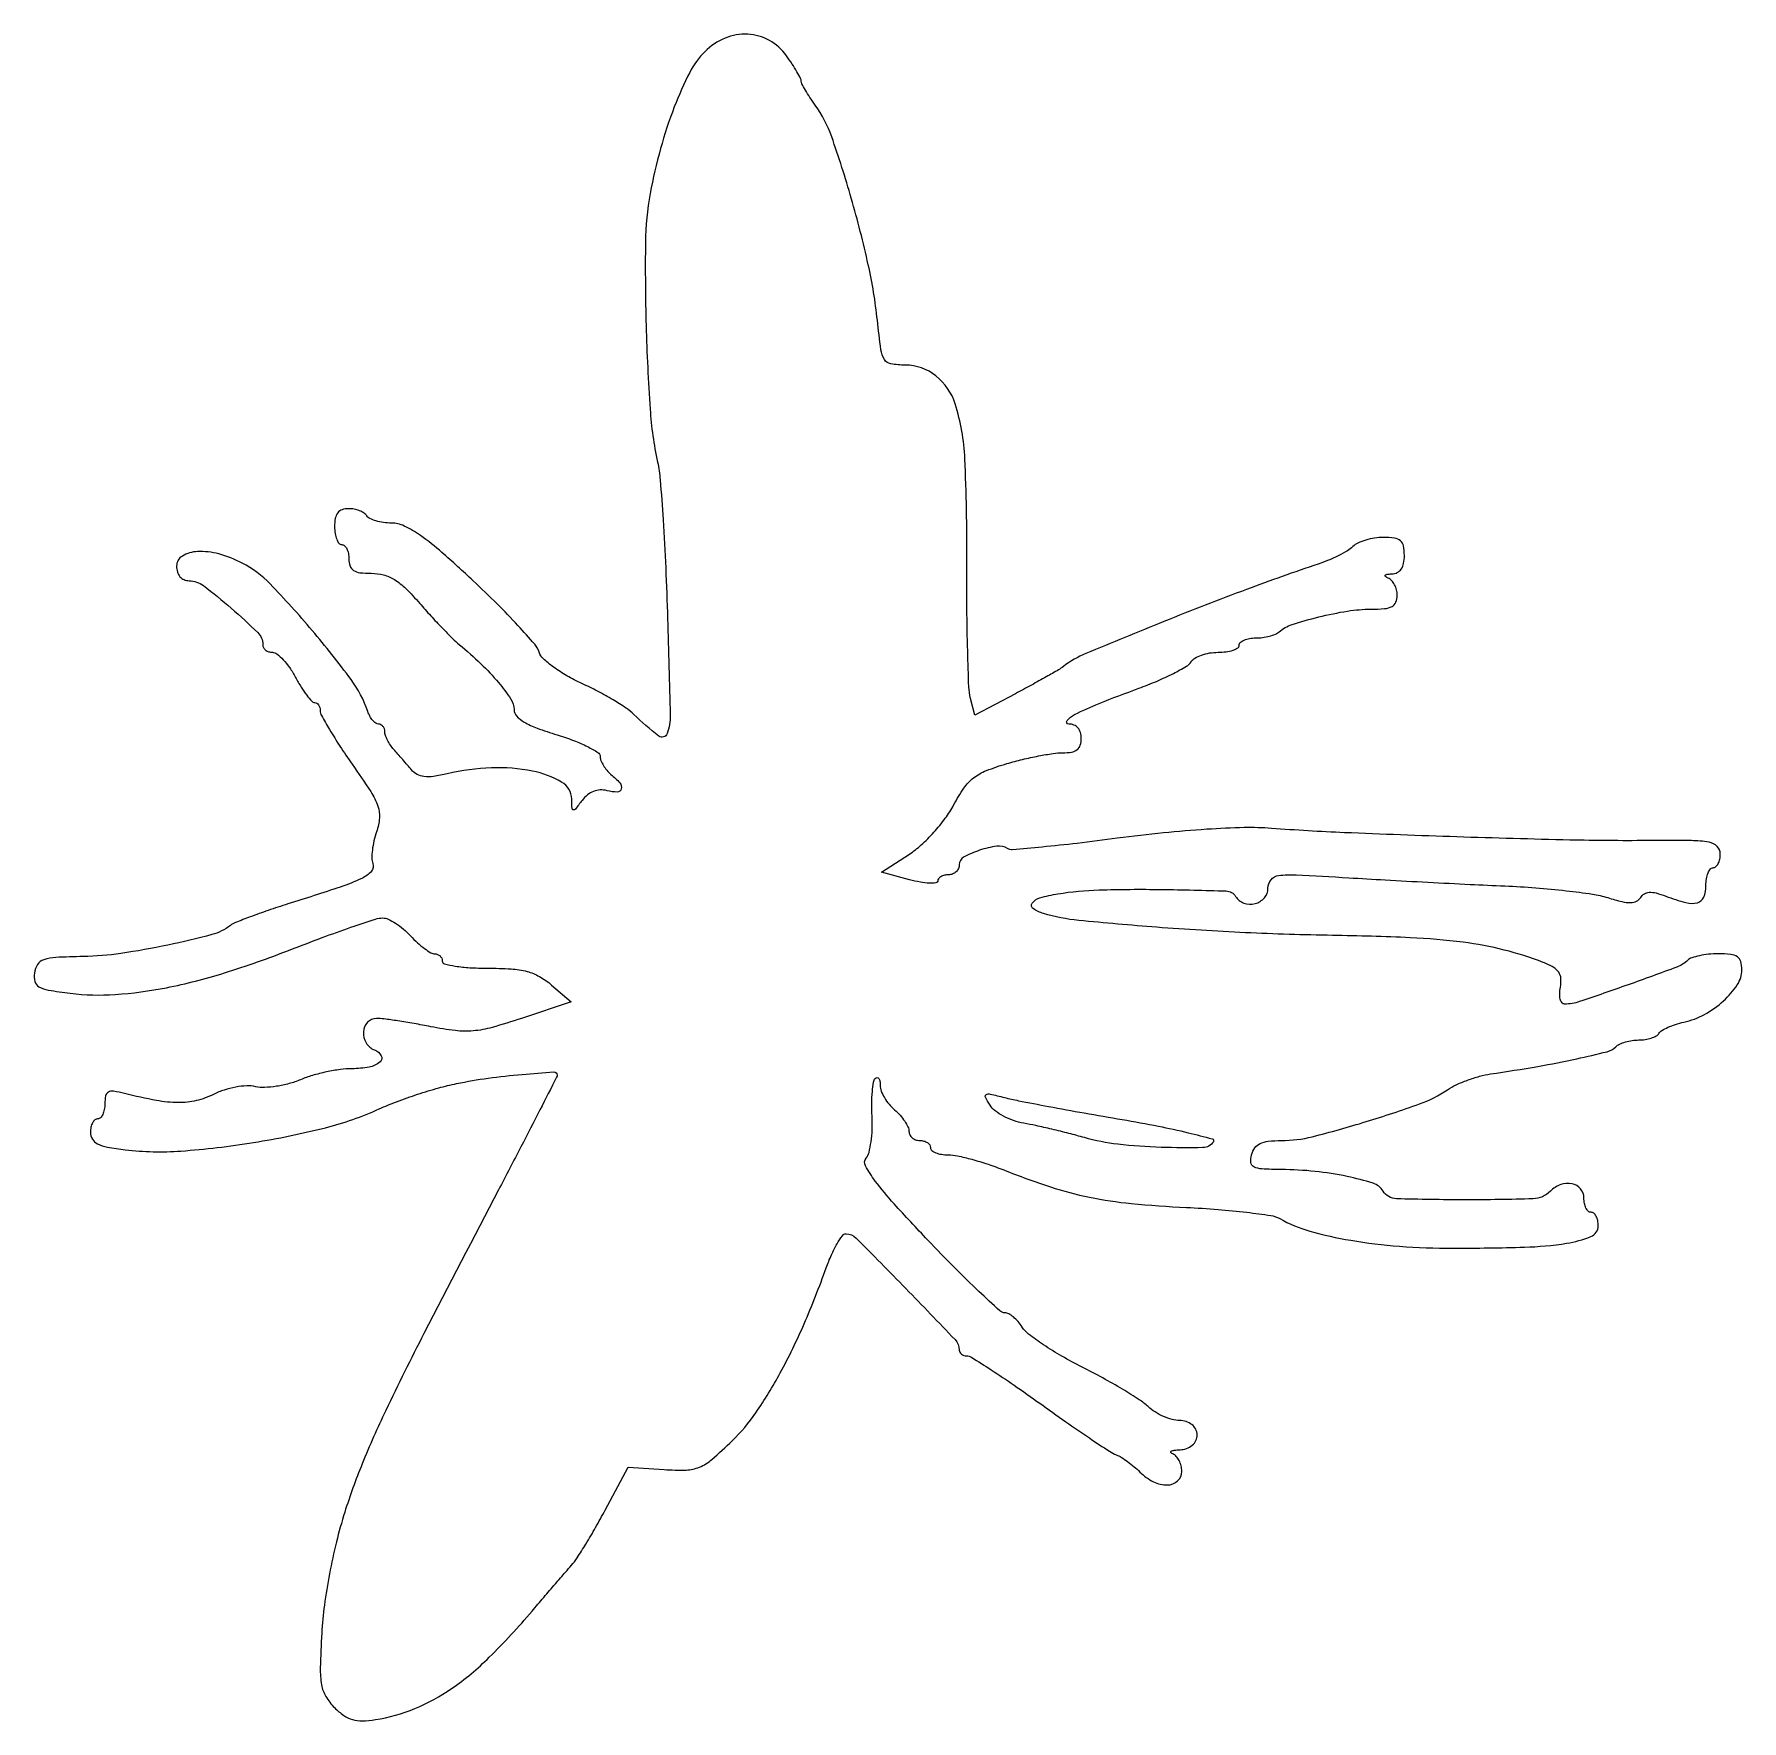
# Model space of a CAD drawing. Extents: x 0 to 238, y 0 to 235.
import ezdxf

# ---------------------------------------------------------------- set-up
doc = ezdxf.new("R2010")
doc.units = 0

msp = doc.modelspace()

# ---------------------------------------------------------------- linework, layer by layer
for points in [[(93.596521, 232.68743, 0.077952), (91.470089, 229.769803, 0.02647), (89.317331, 224.965875, 0.024751), (87.396428, 219.147455, 0.021676), (85.960961, 212.905427, 0.042825), (85.298678, 206.105862, 0.009724), (85.390877, 194.510708, 0.010086), (85.945698, 182.856236, 0.036396), (86.986107, 175.5, -0.033399), (87.352825, 173.014523, -0.003935), (87.754371, 167.434982, -0.004697), (88.117688, 160.784933, -0.003832), (88.38509, 153.661641, -0.001753), (88.738739, 140.244392, -0.090721), (88.33086, 137.686074, -0.512389), (87.141232, 137.337894, -0.027897), (83.691227, 140.352038, 0.046415), (82.612886, 141.225997, 0.013131), (80.782181, 142.379034, 0.013112), (78.635403, 143.578678, 0.013507), (76.449583, 144.651712, -0.023206), (74.3584, 145.729102, -0.027488), (72.495497, 146.941921, -0.028038), (71.065132, 148.117955, -0.130553), (70.496489, 149.011063, 0.102338), (69.870591, 150.126619, 0.007725), (67.54411, 152.722554, 0.010402), (64.632987, 155.743025, 0.007721), (61.297877, 158.961389, 0.007798), (56.956153, 162.898368, 0.026556), (53.959596, 165.261945, 0.041286), (51.704443, 166.590039, 0.112902), (49.912027, 167, -0.033008), (48.797187, 167.073677, -0.038297), (47.757222, 167.29375, -0.041821), (46.926398, 167.614744, -0.142182), (46.5, 168, 0.111412), (46.123976, 168.383556, 0.050262), (45.49335, 168.70625, 0.046318), (44.729296, 168.925923, 0.046881), (43.940983, 169, 0.081061), (43.043973, 168.853613, 0.147833), (42.444098, 168.427998, 0.120661), (42.105482, 167.669782, 0.044995), (42, 166.5, 0.038131), (42.073116, 165.542644, 0.057076), (42.29375, 164.734375, 0.074992), (42.617064, 164.182831, 0.226478), (43, 164, -0.191087), (43.381882, 163.848523, -0.088204), (43.70625, 163.4125, -0.068025), (43.926307, 162.765418, -0.048028), (44, 162, 0.082622), (44.163457, 161.01757, 0.169127), (44.639271, 160.410557, 0.114782), (45.539784, 160.089651, 0.028449), (47.114166, 160, -0.065153), (48.822699, 159.77642, -0.073988), (50.337657, 159.121659, -0.055192), (51.913402, 157.883673, -0.020011), (53.864166, 155.808802, 0.006502), (55.394935, 154.089885, 0.006277), (56.987672, 152.39087, 0.006221), (58.427349, 150.930085, 0.02276), (59.39174, 150.058802, -0.019054), (62.378934, 147.39994, -0.026569), (64.823273, 144.787964, -0.027423), (66.551459, 142.487542, -0.148443), (67, 141.010013, 0.190786), (67.348903, 140.128912, 0.071973), (68.404016, 139.287803, 0.044199), (70.214077, 138.433498, 0.01466), (73, 137.5, -0.017437), (75.298964, 136.715443, -0.026175), (77.2375, 135.85884, -0.024098), (78.685052, 135.036536, -0.256941), (79, 134.464118, 0.094787), (79.106412, 133.907838, 0.042226), (79.440625, 133.237351, 0.039788), (79.926065, 132.566431, 0.043073), (80.5, 132, -0.040967), (81.721015, 130.805044, -0.241923), (81.926774, 129.962674, -0.350673), (81.370971, 129.530338, -0.060655), (79.95427, 129.72221, 0.076028), (78.995627, 129.822282, 0.080638), (78.071387, 129.626563, 0.077004), (77.222831, 129.136973, 0.061499), (76.486073, 128.37859, -0.005611), (75.536412, 127.153232, -0.259869), (75.253513, 127.03636, -0.366243), (75.074981, 127.227261, -0.008567), (75.031803, 128.549112, 0.265184), (73.628778, 130.922124, 0.079654), (69.551157, 132.454311, 0.060564), (63.86866, 132.906901, 0.046682), (57.70131, 132.070473, -0.020564), (55.772444, 131.705564, -0.064364), (54.455291, 131.682775, -0.096324), (53.488342, 131.985393, -0.09536), (52.70131, 132.629033, 0.002823), (52.150937, 133.281408, 0.001659), (51.485697, 134.055746, 0.001659), (50.815541, 134.825415, 0.002831), (50.25, 135.463275, -0.033968), (49.771626, 136.075691, -0.031499), (49.367188, 136.762426, -0.032997), (49.08659, 137.420055, -0.084532), (49, 137.928571, 0.081024), (48.933246, 138.337805, 0.091781), (48.74051, 138.685268, 0.100714), (48.453552, 138.917585, 0.12053), (48.116631, 139, -0.159118), (47.734893, 139.124639, -0.059135), (47.316299, 139.514062, -0.051002), (46.927666, 140.080378, -0.042242), (46.632569, 140.75, 0.076448), (44.2928, 145.208816, 0.016548), (38.879893, 152.055927, 0.016251), (33.039589, 158.52271, 0.081809), (29.146917, 161.424026, 0.052224), (25.901624, 162.693585, 0.07888), (22.891612, 163.029412, 0.122379), (20.802791, 162.406375, 0.26532), (20, 161, 0.07256), (20.120428, 160.17452, 0.106025), (20.472092, 159.532322, 0.114957), (21.031224, 159.124965, 0.096661), (21.75, 158.973266, -0.159683), (23.730231, 158.290632, -0.016532), (27.610803, 155.141504, -0.01502), (31.301651, 151.738675, -0.201654), (32, 150.077532, 0.123804), (32.103339, 149.666579, 0.100778), (32.394368, 149.316525, 0.090716), (32.829687, 149.081305, 0.078777), (33.342529, 149, -0.170338), (33.982415, 148.775492, -0.037773), (34.844373, 147.971875, -0.035122), (35.749824, 146.839932, -0.027625), (36.569933, 145.5, 0.015966), (37.348217, 144.159196, 0.022892), (38.128076, 143.028125, 0.020012), (38.828531, 142.178448, 0.213495), (39.227404, 142, -0.142336), (39.522026, 141.914395, -0.09969), (39.77305, 141.673761, -0.084443), (39.942161, 141.31391, -0.067811), (40, 140.889399, 0.127717), (40.181699, 140.189667, 0.007208), (41.308405, 138.233346, 0.010682), (42.747821, 135.928809, 0.007603), (44.454146, 133.407084, -0.008379), (47.028983, 129.589066, -0.057509), (48.036554, 127.563986, -0.106883), (48.256626, 125.92943, -0.064164), (47.851958, 124.005172, 0.027036), (47.487074, 122.742764, 0.027507), (47.263061, 121.455601, 0.028591), (47.194702, 120.320356, 0.092609), (47.330562, 119.580951, -0.280762), (47.132305, 118.497734, -0.099731), (45.819485, 117.513044, -0.031472), (42.786063, 116.295091, -0.0033), (35.5, 113.942803, 0.005545), (32.746006, 113.040011, 0.007357), (30.2625, 112.154296, 0.00543), (28.209001, 111.362182, 0.07058), (27.5, 110.956294, -0.100845), (24.911342, 109.67422, -0.012621), (18.78588, 108.216692, -0.015957), (12.25307, 107.051861, -0.031454), (7, 106.621982, 0.008079), (3.183375, 106.488642, 0.068531), (1.501095, 106.168718, 0.166769), (0.637829, 105.505248, 0.111346), (0.190847, 104.329347, 0.099484), (0.258546, 103.139633, 0.203196), (0.818625, 102.412123, 0.087613), (2.134555, 101.94812, 0.010553), (5.190847, 101.507729, 0.047701), (11.451962, 101.340692, 0.031598), (18.585803, 102.286656, 0.027091), (26.662977, 104.342024, 0.017347), (35.797519, 107.553105, -0.004292), (40.267186, 109.25669, -0.006037), (44.284992, 110.693724, -0.003696), (47.679478, 111.833792, -0.079323), (48.720552, 112, -0.110001), (49.473312, 111.832363, -0.033929), (50.49591, 111.265625, -0.032105), (51.586635, 110.456763, -0.030286), (52.58758, 109.5, 0.020757), (53.551461, 108.542881, 0.025344), (54.531683, 107.734375, 0.025178), (55.405915, 107.15071, 0.1354), (55.952251, 107, -0.094374), (56.352187, 106.923835, -0.096726), (56.692224, 106.70625, -0.098963), (56.919838, 106.381571, -0.103907), (57, 106, 0.342518), (57.308762, 105.602154, 0.022998), (58.812805, 105.289695, 0.025061), (60.823976, 105.070146, 0.014608), (63.25, 104.998779, -0.015104), (66.611454, 104.896552, -0.048704), (68.817314, 104.545232, -0.065758), (70.535567, 103.845758, -0.048132), (72.220483, 102.657793), (74.940966, 100.318028), (68.028111, 98.009388, -0.011974), (63.932272, 96.749708, -0.045773), (61.308947, 96.264369, -0.052791), (58.831937, 96.299112, -0.019674), (55.390847, 96.850374, 0.005595), (53.064817, 97.290492, 0.006214), (50.809475, 97.662297, 0.005787), (48.879709, 97.933032, 0.031964), (47.833219, 98, 0.207496), (46.586482, 97.459336, 0.174484), (46.012154, 96.126769, 0.152752), (46.389824, 94.594856, 0.166389), (47.563382, 93.614052, -0.171419), (48.502736, 92.81325, -0.366199), (48.346629, 91.93927, -0.12759), (46.817136, 91.222629, -0.046123), (44.408864, 91, 0.034309), (42.814258, 90.890452, 0.01859), (40.877169, 90.549241, 0.018439), (38.92249, 90.053446, 0.027632), (37.263192, 89.465502, -0.033085), (35.667898, 88.919728, -0.027458), (33.912136, 88.548095, -0.028323), (32.260406, 88.387283, -0.064245), (31.012568, 88.49724, 0.064448), (29.767437, 88.60645, 0.034821), (28.235476, 88.435938, 0.03328), (26.631771, 88.031572, 0.037319), (25.158512, 87.42919, -0.05696), (22.752052, 86.553644, -0.061201), (20.268462, 86.272056, -0.044201), (17.183087, 86.574449, -0.014772), (12.75, 87.545231, 0.023026), (11.232544, 87.85138, 0.159371), (10.493563, 87.72981, 0.226336), (10.111853, 87.224021, 0.050372), (10, 86.116577, -0.045286), (9.92647, 85.306404, -0.06518), (9.70625, 84.621745, -0.085159), (9.382092, 84.15921, -0.200006), (9, 84, 0.179886), (8.61833, 83.858094, 0.091687), (8.29375, 83.453417, 0.07168), (8.073918, 82.851232, 0.051774), (8, 82.139291, 0.137646), (8.264556, 81.196497, 0.140564), (8.97943, 80.538023, 0.071507), (10.358373, 80.077559, 0.015408), (12.854128, 79.703682, 0.047948), (20.596571, 79.532824, 0.021516), (30.714148, 80.719779, 0.021548), (40.742544, 82.782884, 0.045482), (48.231818, 85.405909, -0.017328), (50.647544, 86.407775, -0.010504), (53.568097, 87.432603, -0.010519), (56.512964, 88.328847, -0.01819), (59, 88.932254, -0.015989), (63.395186, 89.685224, -0.013226), (68.116753, 90.212644, -0.005203), (72.551988, 90.543174, -0.433353), (73.000348, 90.122231, -0.118069), (72.931635, 89.836464, -0.000197), (70.602051, 85.266402, -0.001503), (67.966216, 80.138725, -0.000927), (64.836421, 74.122231, 0.001358), (54.45477, 54.123216, 0.007739), (49.130143, 43.392934, 0.014423), (45.851818, 35.978304, 0.020597), (43.41016, 29.211054, 0.016012), (42.257216, 25.094172, 0.013379), (41.291872, 20.65829, 0.013613), (40.585011, 16.286532, 0.019369), (40.214331, 12.369148, 0.007263), (40.016239, 7.550317, 0.049186), (40.187062, 5.173062, 0.092259), (40.782968, 3.56074, 0.061923), (41.993426, 2.006574, 0.042805), (43.274371, 0.927999, 0.082568), (44.478523, 0.347042, 0.077524), (45.856835, 0.16682, 0.034052), (47.694409, 0.337835, 0.057172), (53.19004, 1.888988, 0.054196), (58.299056, 4.664177, 0.043809), (63.541038, 9.021076, 0.020968), (69.5, 15.445161, -0.000573), (71.141407, 17.366178, -0.000596), (72.765625, 19.258106, -0.000573), (74.174152, 20.891056, -0.002606), (75, 21.836269, 0.036576), (75.772617, 22.852182, 0.007182), (76.997029, 24.793423, 0.007584), (78.359921, 27.102627, 0.00697), (79.692014, 29.517559), (82.884028, 35.5), (87.886711, 35.162159, 0.023894), (90.96187, 35.10172, 0.09298), (92.814222, 35.503423, 0.078491), (94.55222, 36.582539, 0.014102), (97.374513, 39.162159, 0.050839), (100.680958, 43.083737, 0.025241), (104.075652, 48.640095, 0.022322), (107.392974, 55.449509, 0.016474), (110.470183, 63.25, -0.018666), (111.197292, 65.069767, -0.027364), (111.981176, 66.604687, -0.026017), (112.724073, 67.741296, -0.239389), (113.233451, 68, -0.199728), (114.64354, 67.413329, -0.002534), (121.571059, 60.37118, -0.002597), (128.415371, 53.269286, -0.19277), (129, 51.809244, 0.126236), (129.07918, 51.500623, 0.100772), (129.302044, 51.237716, 0.089913), (129.635419, 51.060995, 0.077175), (130.028236, 51, -0.141058), (130.713717, 50.802689, -0.003619), (133.446368, 49.059731, -0.007418), (136.634308, 46.925955, -0.004963), (140.220522, 44.394828, 0.003322), (143.838779, 41.823256, 0.004567), (147.127771, 39.562947, 0.002969), (149.914664, 37.708911, 0.053724), (150.865895, 37.221219, -0.046639), (151.561307, 36.877009, -0.01846), (152.448581, 36.283258, -0.01808), (153.365717, 35.567315, -0.021609), (154.173609, 34.826391, 0.079726), (156.052254, 33.467313, 0.121254), (158.006261, 33.018369, 0.185065), (159.41853, 33.584877, 0.208788), (160, 34.916667, 0.060204), (159.90689, 35.687147, 0.059088), (159.632812, 36.418476, 0.064373), (159.228318, 37.003208, 0.113869), (158.75, 37.337719, -0.134342), (158.492009, 37.534095, -0.451325), (158.528125, 37.717133, -0.102704), (158.953487, 37.859693, -0.020908), (159.75, 37.921053, 0.162702), (161.455976, 38.558616, 0.230357), (162.13193, 40.002842, 0.231148), (161.412147, 41.422021, 0.163202), (159.688561, 42, -0.06681), (158.653333, 42.138947, -0.036922), (157.448578, 42.566, -0.036072), (156.270456, 43.189225, -0.04787), (155.308937, 43.926808, 0.043265), (154.074431, 44.891954, 0.009173), (151.756938, 46.3408, 0.009536), (148.998589, 47.924923, 0.00893), (146.121284, 49.438922, -0.013951), (143.304541, 50.957358, -0.016407), (140.728483, 52.554986, -0.015428), (138.655614, 54.031054, -0.090975), (137.760362, 55.012114, 0.037951), (137.200952, 55.772767, 0.041463), (136.547991, 56.416059, 0.045469), (135.901791, 56.862131, 0.129037), (135.376462, 57, -0.187161), (134.65092, 57.281446, -0.003849), (131.742779, 59.978627, -0.008479), (128.381547, 63.25383, -0.005536), (124.610759, 67.140006, -0.005479), (119.92739, 72.18442, -0.023375), (117.30993, 75.351923, -0.036077), (115.94039, 77.480441, -0.30724), (116.04431, 78.55339, 0.112945), (116.438488, 79.333652, 0.025832), (116.721232, 80.794392, 0.025442), (116.877513, 82.552245, 0.022383), (116.864693, 84.394184, -0.01461), (116.824202, 86.193538, -0.019659), (116.899189, 87.821394, -0.017088), (117.057822, 89.142315, -0.159252), (117.314133, 89.647466, -0.195842), (117.572334, 89.756209, -0.249232), (117.798526, 89.639401, -0.112521), (117.952855, 89.254687, -0.03937), (118, 88.656879, 0.092021), (118.141994, 87.891878, 0.04155), (118.5875, 86.96985, 0.039276), (119.234736, 86.047074, 0.043157), (120, 85.267972, -0.033456), (120.765356, 84.518393, -0.034867), (121.4125, 83.68321, -0.037189), (121.863639, 82.886373, -0.110654), (122, 82.277759, 0.116645), (122.11527, 81.790378, 0.100525), (122.440625, 81.375342, 0.093015), (122.927156, 81.096731, 0.083837), (123.5, 81, -0.064853), (124.073457, 80.925306, -0.082425), (124.559375, 80.70625, -0.098894), (124.884432, 80.381354, -0.148195), (125, 80, 0.224108), (125.180672, 79.617154, 0.07596), (125.7235, 79.29375, 0.057782), (126.519834, 79.07315, 0.038721), (127.46298, 79, -0.052244), (128.754629, 78.864668, -0.014159), (130.755521, 78.381155, -0.014169), (133.008148, 77.699716, -0.014274), (135.21298, 76.893293, 0.015691), (141.697607, 74.542333, 0.028536), (147.143842, 73.097186, 0.026744), (152.951282, 72.226362, 0.012034), (160.643244, 71.676999, -0.007801), (165.046482, 71.399963, -0.010214), (169.058582, 71.002019, -0.008005), (172.382477, 70.549532, -0.089175), (173.643244, 70.11883, 0.057557), (177.820215, 68.391696, 0.026999), (183.530519, 67.096104, 0.024028), (190.296971, 66.272802, 0.01826), (197.764336, 66, 0.007226), (207.711996, 66.143761, 0.031222), (213.595496, 66.682567, 0.058056), (216.97785, 67.617677, 0.305255), (218, 69.135924, 0.051676), (217.926088, 69.849158, 0.071588), (217.70625, 70.452428, 0.091605), (217.381674, 70.857858, 0.180164), (217, 71, -0.191087), (216.618118, 71.151477, -0.088204), (216.29375, 71.5875, -0.068025), (216.073693, 72.234582, -0.048028), (216, 73, 0.177551), (215.534359, 74.26995, 0.16945), (214.348512, 74.968276, 0.137117), (212.772219, 74.848182, 0.109642), (211.329682, 73.929682, -0.190701), (208.910577, 72.882514, -0.00817), (199.45, 72.737701, -0.007051), (189.885707, 72.882457, -0.252145), (188.028584, 73.95375, 0.179127), (186.631566, 75.0441, 0.024913), (183.019601, 75.998843, 0.026783), (178.57115, 76.694156, 0.02304), (173.84362, 76.956449, -0.010388), (171.139821, 77.037931, -0.102421), (170.043984, 77.323624, -0.257331), (169.628304, 77.921036, -0.090231), (169.710251, 79, -0.09165), (170.162153, 79.963479, -0.126097), (170.891417, 80.575949, -0.086204), (172.04543, 80.902448, -0.026216), (173.866631, 80.995986, 0.062233), (178.176833, 81.529708, 0.012295), (185.690666, 83.626183, 0.012348), (193.094157, 86.090962, 0.061331), (197, 88.068035, -0.039133), (198.208867, 88.748778, -0.020918), (199.79375, 89.40546, -0.020701), (201.477304, 89.943971, -0.030253), (203, 90.264856, 0.005974), (209.60681, 91.325342, 0.010735), (214.995874, 92.376156, 0.007893), (219.219845, 93.364408, 0.134695), (220.45, 94.057997, -0.087586), (220.97179, 94.419931, -0.036182), (221.779226, 94.723287, -0.03439), (222.713326, 94.930505, -0.037405), (223.640983, 95, 0.037832), (224.540616, 95.068167, 0.041518), (225.391257, 95.27115, 0.045574), (226.077785, 95.568164, 0.130183), (226.452451, 95.923063, -0.121068), (226.857333, 96.320612, -0.028273), (227.708348, 96.762326, -0.027536), (228.773279, 97.171919, -0.023983), (229.926739, 97.483909, 0.071298), (232.784919, 98.555037, 0.058588), (235.443702, 100.444978, 0.062973), (237.369607, 102.685559, 0.147106), (238, 104.781837, 0.066331), (237.847366, 105.927321, 0.180435), (237.378071, 106.581957, 0.123861), (236.45778, 106.913034, 0.024722), (234.7, 107, 0.025062), (233.36701, 106.933143, 0.027603), (232.090312, 106.733105, 0.028529), (231.03046, 106.442456, 0.110045), (230.45, 106.091422, -0.10244), (228.936652, 105.144847, -0.003311), (222.14571, 102.68013, -0.003903), (215.409075, 100.344556, -0.081662), (213.313492, 100, -0.237479), (212.953176, 100.181364, -0.098351), (212.713272, 100.688208, -0.067738), (212.629076, 101.445367, -0.041113), (212.725205, 102.342836, 0.062374), (212.80355, 103.559653, 0.137063), (212.501516, 104.433677, 0.113259), (211.740866, 105.128347, 0.035368), (210.336533, 105.79606, 0.031898), (204.91297, 107.529482, 0.029453), (199.166839, 108.614846, 0.021073), (191.821088, 109.245611, 0.006971), (181, 109.565756, -0.007741), (168.876306, 109.943129, -0.007245), (156.499311, 110.700161, -0.005877), (145.645016, 111.650498, -0.047628), (140.75, 112.613594, -0.076921), (139.305042, 113.299145, -0.423973), (139.17256, 114.060599, -0.168705), (140.24024, 114.801739, -0.027188), (142.75, 115.358152, -0.034048), (148.475755, 115.908006, -0.010535), (157.138349, 115.965171, -0.003924), (166.178067, 115.763387, -0.251898), (167.5, 115, 0.170341), (168.649609, 114.070777, 0.14878), (170.200717, 113.997911, 0.153118), (171.498248, 114.797592, 0.180574), (172, 116.141614, -0.173632), (172.423099, 117.323264, -0.190978), (173.482689, 117.910007, -0.044768), (175.908841, 118.004257, -0.002657), (183.25, 117.593001, 0.001429), (188.319422, 117.296511, 0.000883), (194.279687, 116.975565, 0.000886), (200.168808, 116.679343, 0.001594), (205, 116.460347, -0.008799), (209.30053, 116.203261, -0.009111), (213.539649, 115.797071, -0.008874), (217.193653, 115.313796, -0.038339), (219.326464, 114.823665, 0.015039), (221.295378, 114.273558, 0.062299), (222.519298, 114.128541, 0.115425), (223.331783, 114.324216, 0.138642), (223.909433, 114.853459, -0.118382), (224.423772, 115.36386, -0.123833), (225.105293, 115.574288, -0.079054), (226.049569, 115.475044, -0.025212), (227.398068, 115.038754, 0.02504), (230.199306, 114.131386, 0.130316), (231.809273, 114.124928, 0.236973), (232.687421, 114.895938, 0.096526), (233, 116.5, -0.038131), (233.073116, 117.457356, -0.057076), (233.29375, 118.265625, -0.074992), (233.617064, 118.817169, -0.226478), (234, 119, 0.1849), (234.381758, 119.146171, 0.090178), (234.70625, 119.564632, 0.070033), (234.926186, 120.186621, 0.050052), (235, 120.922151, 0.203973), (234.558294, 121.959858, 0.14797), (233.426567, 122.537783, 0.042622), (230.966193, 122.767599, 0.003807), (224.75, 122.769654, -0.007501), (214.037843, 122.852352, -0.002474), (198.299506, 123.287945, -0.002433), (182.6586, 123.874495, -0.008325), (172.5, 124.474544, 0.024955), (168.681308, 124.572897, 0.010082), (163.473097, 124.341951, 0.009263), (157.450221, 123.840878, 0.007528), (151.01714, 123.087452, -0.003766), (145.408957, 122.387818, -0.005833), (140.556106, 121.87681, -0.002119), (136.388264, 121.504849, -0.160955), (135.742741, 121.658995, 0.17369), (134.23494, 121.97978, 0.046585), (131.810808, 121.418758, 0.045936), (129.611858, 120.456904, 0.273168), (129, 119.420545, -0.10474), (128.885198, 118.878521, -0.099113), (128.559375, 118.417285, -0.096504), (128.072583, 118.108153, -0.093615), (127.5, 118, 0.055458), (126.926207, 117.936161, 0.075018), (126.440625, 117.747061, 0.094428), (126.114933, 117.46745, 0.169877), (126, 117.138931, -0.380675), (125.759831, 116.869192, -0.040735), (124.849647, 116.837847, -0.034087), (123.585736, 116.984031, -0.019387), (122.083905, 117.323127), (118.167809, 118.368393), (122.052767, 120.887446, 0.0409), (123.706471, 122.162998, 0.024209), (125.466322, 123.929121, 0.024119), (127.062502, 125.875029, 0.037769), (128.21791, 127.704691, -0.028668), (129.65508, 130.074926, -0.076699), (131.005539, 131.508686, -0.071925), (132.777096, 132.519739, -0.023027), (135.652955, 133.501442, -0.011889), (137.816955, 134.075103, -0.011094), (140.056177, 134.559798, -0.011144), (142.06378, 134.901721, -0.036618), (143.403907, 135, 0.041479), (144.647278, 135.103325, 0.123269), (145.425488, 135.442597, 0.153219), (145.854274, 136.055702, 0.076707), (146, 137, 0.071873), (145.880386, 137.827822, 0.107994), (145.53048, 138.465059, 0.11736), (144.971918, 138.863685, 0.09596), (144.25, 139.006161, -0.627456), (144.024535, 139.477051, -0.106591), (145.073826, 140.332953, -0.023559), (148.479326, 141.87319, -0.006408), (154, 143.981637, 0.012791), (156.54764, 144.992075, 0.016572), (158.825534, 146.054205, 0.014325), (160.647721, 147.045168, 0.125103), (161.29969, 147.684558, -0.124695), (161.814074, 148.189828, -0.047781), (162.731125, 148.613589, -0.043525), (163.861744, 148.902739, -0.040868), (165.04969, 149, 0.032171), (166.179873, 149.072794, 0.049579), (167.133346, 149.29375, 0.063851), (167.792902, 149.615877, 0.252399), (168, 150, -0.213207), (168.170857, 150.38247, -0.080277), (168.675625, 150.70625, -0.061077), (169.419414, 150.926688, -0.041555), (170.3, 151, 0.032211), (171.25024, 151.061281, 0.030422), (172.203438, 151.24423, 0.03184), (173.026375, 151.511573, 0.085499), (173.55, 151.831422, -0.101087), (175.35246, 152.857331, -0.018397), (179.067015, 153.922107, -0.020882), (183.082334, 154.738631, -0.039735), (186.36602, 155, 0.021246), (188.246022, 155.07992, 0.100431), (189.276003, 155.381857, 0.174355), (189.809831, 155.966254, 0.099064), (190, 156.916667, 0.060204), (189.90689, 157.687147, 0.059088), (189.632812, 158.418476, 0.064373), (189.228318, 159.003208, 0.113869), (188.75, 159.337719, -0.051902), (188.351958, 159.54862, -0.449116), (188.327933, 159.724694, -0.185333), (188.583427, 159.862835, -0.021021), (189.25, 159.921053, 0.103864), (190.01553, 160.118212, 0.129604), (190.567105, 160.598892, 0.102066), (190.894521, 161.38918, 0.047372), (191, 162.5, 0.0473), (190.87506, 163.817758, 0.170402), (190.457143, 164.536585, 0.145911), (189.635218, 164.90052, 0.031775), (188.071429, 165, 0.038652), (186.853249, 164.905688, 0.03445), (185.614955, 164.62435, 0.036109), (184.534978, 164.212328, 0.083281), (183.821429, 163.721191, -0.056957), (183.079286, 163.150878, -0.018234), (181.860045, 162.476926, -0.017928), (180.436879, 161.819669, -0.019114), (179, 161.281167, 0.009493), (169.02343, 157.75956, 0.005991), (157.511387, 153.290453, 0.00339), (146.645312, 148.835763, 0.065393), (143.5, 147.007854, -0.032548), (142.835247, 146.560861, -0.003062), (141.127887, 145.581528, -0.003914), (139.073814, 144.441113, -0.00307), (136.828977, 143.235498), (131.157954, 140.234526), (130.567802, 142.585876, -0.051919), (130.337439, 144.1954, -0.003005), (130.175985, 149.17605, -0.004543), (130.0731, 155.119194, -0.003323), (130.06268, 161.718613, 0.012224), (129.78677, 175.954267, 0.065384), (128.441929, 183.586839, 0.149351), (125.75376, 187.503502, 0.169801), (121.474179, 189, -0.043427), (119.489142, 189.172735, -0.213608), (118.579976, 189.787401, -0.105611), (118.090269, 191.150181, -0.00722), (117.595531, 195.25, 0.028237), (116.332031, 202.975574, 0.015657), (113.969135, 212.233976, 0.013912), (111.235702, 220.796256, 0.07137), (108.941848, 225.209507, -0.010286), (108.198124, 226.293667, -0.0137), (107.570418, 227.309958, -0.010941), (107.093557, 228.174583, -0.12112), (107, 228.555137, 0.122806), (106.903884, 228.940568, 0.009973), (106.392497, 229.857557, 0.012943), (105.724026, 230.93681, 0.009586), (104.931906, 232.09563, 0.110977), (102.565991, 234.21707, 0.114943), (99.550001, 235.087733, 0.111288), (96.381991, 234.54554, 0.098878)], [(151.706628, 83.917199, -0.006369), (156.734976, 82.995026, -0.011047), (160.882338, 82.084085, -0.005225), (164.239503, 81.231323, -0.50331), (164.397611, 80.834331, -0.255273), (162.935869, 80.002527, -0.012262), (157.124922, 80.043453, -0.020358), (151.100978, 80.479595, -0.041006), (146.431501, 81.401623, 0.0063), (144.286637, 81.982125, 0.004761), (141.917688, 82.567354, 0.004815), (139.681656, 83.074518, 0.01112), (137.990415, 83.401834, -0.042006), (136.55962, 83.77159, -0.038188), (135.16226, 84.384243, -0.040338), (133.996262, 85.131886, -0.090685), (133.291005, 85.905635, -0.022268), (132.651541, 87.038931, -0.406918), (132.76431, 87.398734, -0.181441), (133.303801, 87.472113, -0.006964), (135.30059, 86.988292, 0.014729), (137.252447, 86.547327, 0.001921), (141.43962, 85.746854, 0.002235), (146.41559, 84.838391, 0.001868)]]:
    msp.add_lwpolyline(points, format="xyb", close=True)

doc.saveas('drawing.dxf')
